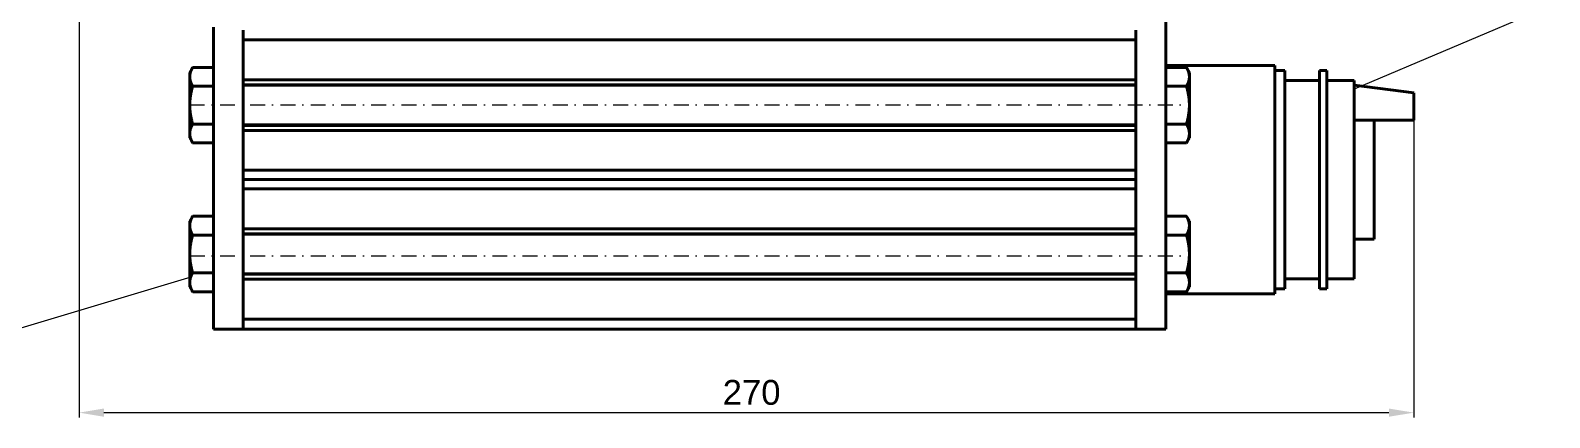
# Model space of a CAD drawing. Header units: inches. Extents: x -122986 to 27550, y -4965 to 6170.
# Drawn here: x 2293.1 to 2599.4, y 899.8 to 977.9 of the extents above; entities that cross this region are included whole.
import ezdxf

# ---------------------------------------------------------------- set-up
doc = ezdxf.new("R2010")
doc.units = ezdxf.units.IN
doc.header["$LTSCALE"] = 2
doc.header["$MEASUREMENT"] = 0
doc.linetypes.add('DASHDOT', pattern=[1, 0.5, -0.25, 0, -0.25])
for name, color, linetype, lineweight in [('1 Kich Thước', 7, 'Continuous', 15), ('1 mãnh', 7, 'Continuous', 5), ('1 Đường Tâm', 50, 'DASHDOT', 9), ('1 Đậm', 7, 'Continuous', 50)]:
    doc.layers.add(name, color=color, linetype=linetype, lineweight=lineweight)
doc.styles.add('tinh', font='arial.ttf')
doc.dimstyles.new('Tịnh', dxfattribs={"dimtxt": 0.3, "dimasz": 1.5, "dimexe": 1, "dimexo": 0.0625, "dimgap": 0.4, "dimtad": 1, "dimtoh": 1, "dimzin": 0, "dimdsep": 46, "dimtxsty": 'tinh', "dimcen": 0.09, "dimclrd": 256, "dimclre": 256, "dimclrt": 4, "dimadec": 0, "dimazin": 0, "dimtfac": 1, "dimtofl": 0, "dimtmove": 0, "dimatfit": 3, "dimfxl": 1, "dimtfillclr": 4, "dimtolj": 1, "dimtzin": 0, "dimlwd": -1, "dimlwe": -1, "dimarcsym": 0})

# ---------------------------------------------------------------- blocks, each defined once
blk = doc.blocks.new('*D297')
at = {"layer": '1 mãnh', "ltscale": 15, "transparency": 16777216}
for p, q in [((2302.91, 1101.75), (2302.91, 899.84)), ((2572, 959.75), (2572, 899.84)), ((2307.91, 900.84), (2567, 900.84))]:
    blk.add_line(p, q, dxfattribs=at)
for points in [[(2307.91, 901.67), (2307.91, 900.01), (2302.91, 900.84)], [(2567, 901.67), (2567, 900.01), (2572, 900.84)]]:
    blk.add_solid(points, dxfattribs=at)
at = {"layer": 'Defpoints', "color": 0, "ltscale": 15, "transparency": 16777216}
for p in [(2302.91, 1101.81), (2572, 959.81), (2572, 900.84)]:
    blk.add_point(p, dxfattribs=at)
at = {"layer": '1 mãnh', "color": 4, "ltscale": 15, "transparency": 16777216, "insert": (2438.51, 904.89), "char_height": 3, "attachment_point": 5, "style": 'tinh'}
blk.add_mtext('\\A1;{\\H1.6667x;270}', dxfattribs=at)

msp = doc.modelspace()

# ---------------------------------------------------------------- linework, layer by layer
at = {"layer": '1 Kich Thước', "ltscale": 15}
msp.add_line((2599.403, 982.703), (2560.002, 966.059), dxfattribs=at)
at = {"layer": '1 mãnh', "lineweight": 13, "ltscale": 15}
msp.add_line((2325.424, 928.161), (2239.955, 902.465), dxfattribs=at)
at = {"layer": '1 Đường Tâm', "lineweight": 9, "ltscale": 3}
for p, q in [((2325.23, 962.887), (2526.774, 962.887)), ((2325.236, 932.424), (2526.774, 932.424))]:
    msp.add_line(p, q, dxfattribs=at)
at = {"layer": '1 Đậm', "lineweight": 50}
for p, q in [((2522.002, 977.809), (2522.002, 1007.809)), ((2330.002, 977.809), (2330.002, 978.542)), ((2330.002, 976.809), (2330.002, 977.809)), ((2336.002, 977.809), (2336.002, 977.94)), ((2336.002, 976.809), (2336.002, 977.809)), ((2516.002, 977.809), (2516.002, 977.94)), ((2516.002, 976.809), (2516.002, 977.809)), ((2522.002, 976.809), (2522.002, 977.809)), ((2330.002, 918.809), (2330.002, 976.809)), ((2336.002, 918.809), (2336.002, 976.809)), ((2516.002, 975.94), (2336.002, 975.94)), ((2336.002, 967.887), (2336.002, 975.94)), ((2516.002, 918.809), (2516.002, 976.809)), ((2516.002, 967.887), (2516.002, 975.94)), ((2522.002, 918.809), (2522.002, 976.809)), ((2325.819, 970.43), (2325.229, 969.409)), ((2325.229, 969.409), (2325.229, 968.525)), ((2325.229, 968.525), (2325.229, 962.809)), ((2325.819, 970.43), (2330.002, 970.43)), ((2544.002, 970.809), (2522.002, 970.809)), ((2526.185, 970.43), (2522.002, 970.43)), ((2526.185, 970.43), (2526.774, 969.409)), ((2526.774, 969.409), (2526.774, 968.525)), ((2526.774, 968.525), (2526.774, 962.809)), ((2544.002, 924.809), (2544.002, 970.809)), ((2546.002, 969.809), (2544.002, 969.809)), ((2546.002, 969.809), (2546.002, 925.809)), ((2554.502, 969.809), (2553.002, 969.809)), ((2553.002, 925.809), (2553.002, 969.809)), ((2554.502, 925.809), (2554.502, 969.809)), ((2325.819, 966.62), (2330.002, 966.62)), ((2516.002, 967.887), (2336.002, 967.887)), ((2516.002, 966.887), (2336.002, 966.887)), ((2516.002, 966.807), (2336.002, 966.807)), ((2526.185, 966.62), (2522.002, 966.62)), ((2553.002, 967.809), (2546.002, 967.809)), ((2560.002, 967.809), (2554.502, 967.809)), ((2560.002, 927.809), (2560.002, 967.809)), ((2572.002, 965.309), (2560.002, 966.809)), ((2572.002, 959.809), (2572.002, 965.309)), ((2325.229, 962.809), (2325.229, 957.094)), ((2526.774, 962.809), (2526.774, 957.094)), ((2325.819, 958.999), (2330.002, 958.999)), ((2516.002, 958.812), (2336.002, 958.812)), ((2526.185, 958.999), (2522.002, 958.999)), ((2560.002, 959.809), (2572.002, 959.809)), ((2564.002, 935.809), (2564.002, 959.809)), ((2325.229, 956.209), (2325.229, 957.094)), ((2325.229, 956.209), (2325.819, 955.188)), ((2516.002, 958.732), (2336.002, 958.732)), ((2516.002, 957.732), (2336.002, 957.732)), ((2336.002, 949.679), (2336.002, 957.732)), ((2516.002, 949.679), (2516.002, 957.732)), ((2526.774, 956.209), (2526.185, 955.188)), ((2526.774, 956.209), (2526.774, 957.094)), ((2325.819, 955.188), (2330.002, 955.188)), ((2526.185, 955.188), (2522.002, 955.188)), ((2516.002, 949.679), (2336.002, 949.679)), ((2516.002, 947.809), (2336.002, 947.809)), ((2516.002, 945.94), (2336.002, 945.94)), ((2336.002, 937.887), (2336.002, 945.94)), ((2516.002, 937.887), (2516.002, 945.94)), ((2325.819, 940.43), (2325.229, 939.409)), ((2325.819, 940.43), (2330.002, 940.43)), ((2526.185, 940.43), (2522.002, 940.43)), ((2526.185, 940.43), (2526.774, 939.409)), ((2325.229, 939.409), (2325.229, 938.525)), ((2325.229, 938.525), (2325.229, 932.809)), ((2516.002, 937.887), (2336.002, 937.887)), ((2526.774, 939.409), (2526.774, 938.525)), ((2526.774, 938.525), (2526.774, 932.809)), ((2325.819, 936.62), (2330.002, 936.62)), ((2516.002, 936.887), (2336.002, 936.887)), ((2516.002, 936.807), (2336.002, 936.807)), ((2526.185, 936.62), (2522.002, 936.62)), ((2560.002, 935.809), (2564.002, 935.809)), ((2325.229, 932.809), (2325.229, 927.094)), ((2526.774, 932.809), (2526.774, 927.094)), ((2325.819, 928.999), (2330.002, 928.999)), ((2516.002, 928.812), (2336.002, 928.812)), ((2516.002, 928.732), (2336.002, 928.732)), ((2526.185, 928.999), (2522.002, 928.999)), ((2325.229, 926.209), (2325.229, 927.094)), ((2325.229, 926.209), (2325.819, 925.188)), ((2325.819, 925.188), (2330.002, 925.188)), ((2516.002, 927.732), (2336.002, 927.732)), ((2336.002, 919.679), (2336.002, 927.732)), ((2516.002, 919.679), (2516.002, 927.732)), ((2526.185, 925.188), (2522.002, 925.188)), ((2526.774, 926.209), (2526.185, 925.188)), ((2526.774, 926.209), (2526.774, 927.094)), ((2544.002, 925.809), (2546.002, 925.809)), ((2546.002, 927.809), (2553.002, 927.809)), ((2553.002, 925.809), (2554.502, 925.809)), ((2554.502, 927.809), (2560.002, 927.809)), ((2522.002, 924.809), (2544.002, 924.809)), ((2516.002, 919.679), (2336.002, 919.679)), ((2330.002, 917.679), (2330.002, 918.809)), ((2516.002, 917.679), (2330.002, 917.679)), ((2336.002, 917.809), (2336.002, 918.809)), ((2336.002, 917.679), (2336.002, 917.809)), ((2516.002, 917.809), (2516.002, 918.809)), ((2516.002, 917.679), (2516.002, 917.809)), ((2522.002, 917.679), (2522.002, 918.809))]:
    msp.add_line(p, q, dxfattribs=at)
at = {"layer": '1 Đậm', "ltscale": 15}
for p in [(2516.002, 917.679), (2522.002, 917.679)]:
    msp.add_line(p, (2522.002, 917.679), dxfattribs=at)
at = {"layer": '1 Đậm', "lineweight": 50}
for points in [[(2325.229, 968.525), (2325.23, 968.564), (2325.231, 968.603), (2325.232, 968.642), (2325.234, 968.681), (2325.236, 968.72), (2325.239, 968.758), (2325.242, 968.797), (2325.246, 968.836), (2325.251, 968.875), (2325.256, 968.913), (2325.261, 968.952), (2325.267, 968.991), (2325.274, 969.029), (2325.281, 969.068), (2325.288, 969.106), (2325.296, 969.145), (2325.304, 969.183), (2325.313, 969.221), (2325.323, 969.26), (2325.333, 969.298), (2325.343, 969.336), (2325.354, 969.374), (2325.365, 969.413), (2325.377, 969.451), (2325.389, 969.489), (2325.401, 969.527), (2325.414, 969.565), (2325.428, 969.603), (2325.441, 969.641), (2325.456, 969.679), (2325.47, 969.717), (2325.485, 969.754), (2325.501, 969.792), (2325.517, 969.83), (2325.533, 969.868), (2325.549, 969.905), (2325.566, 969.943), (2325.584, 969.981), (2325.601, 970.018), (2325.62, 970.056), (2325.638, 970.094), (2325.657, 970.131), (2325.676, 970.169), (2325.695, 970.206), (2325.715, 970.244), (2325.735, 970.281), (2325.756, 970.318), (2325.777, 970.356), (2325.798, 970.393), (2325.819, 970.43)], [(2325.819, 966.62), (2325.798, 966.657), (2325.776, 966.695), (2325.756, 966.732), (2325.735, 966.77), (2325.715, 966.807), (2325.695, 966.845), (2325.676, 966.882), (2325.656, 966.92), (2325.638, 966.957), (2325.619, 966.995), (2325.601, 967.033), (2325.583, 967.07), (2325.566, 967.108), (2325.549, 967.146), (2325.532, 967.184), (2325.516, 967.221), (2325.5, 967.259), (2325.485, 967.297), (2325.47, 967.335), (2325.455, 967.373), (2325.441, 967.411), (2325.427, 967.449), (2325.414, 967.487), (2325.401, 967.525), (2325.388, 967.563), (2325.376, 967.601), (2325.364, 967.639), (2325.353, 967.677), (2325.343, 967.715), (2325.332, 967.753), (2325.322, 967.792), (2325.313, 967.83), (2325.304, 967.868), (2325.296, 967.907), (2325.288, 967.945), (2325.28, 967.983), (2325.274, 968.022), (2325.267, 968.06), (2325.261, 968.099), (2325.256, 968.137), (2325.251, 968.176), (2325.246, 968.215), (2325.242, 968.253), (2325.239, 968.292), (2325.236, 968.331), (2325.234, 968.37), (2325.232, 968.408), (2325.231, 968.447), (2325.23, 968.486), (2325.229, 968.525)], [(2526.774, 968.525), (2526.774, 968.564), (2526.773, 968.603), (2526.772, 968.642), (2526.77, 968.681), (2526.767, 968.72), (2526.765, 968.758), (2526.761, 968.797), (2526.757, 968.836), (2526.753, 968.875), (2526.748, 968.913), (2526.742, 968.952), (2526.736, 968.991), (2526.73, 969.029), (2526.723, 969.068), (2526.715, 969.106), (2526.708, 969.145), (2526.699, 969.183), (2526.69, 969.221), (2526.681, 969.26), (2526.671, 969.298), (2526.661, 969.336), (2526.65, 969.374), (2526.639, 969.413), (2526.627, 969.451), (2526.615, 969.489), (2526.602, 969.527), (2526.589, 969.565), (2526.576, 969.603), (2526.562, 969.641), (2526.548, 969.679), (2526.533, 969.717), (2526.518, 969.754), (2526.503, 969.792), (2526.487, 969.83), (2526.471, 969.868), (2526.454, 969.905), (2526.437, 969.943), (2526.42, 969.981), (2526.402, 970.018), (2526.384, 970.056), (2526.366, 970.094), (2526.347, 970.131), (2526.328, 970.169), (2526.308, 970.206), (2526.288, 970.244), (2526.268, 970.281), (2526.248, 970.318), (2526.227, 970.356), (2526.206, 970.393), (2526.185, 970.43)], [(2526.185, 966.62), (2526.206, 966.657), (2526.227, 966.695), (2526.248, 966.732), (2526.268, 966.77), (2526.289, 966.807), (2526.308, 966.845), (2526.328, 966.882), (2526.347, 966.92), (2526.366, 966.957), (2526.384, 966.995), (2526.403, 967.033), (2526.42, 967.07), (2526.438, 967.108), (2526.455, 967.146), (2526.471, 967.184), (2526.487, 967.221), (2526.503, 967.259), (2526.519, 967.297), (2526.534, 967.335), (2526.548, 967.373), (2526.563, 967.411), (2526.576, 967.449), (2526.59, 967.487), (2526.603, 967.525), (2526.615, 967.563), (2526.627, 967.601), (2526.639, 967.639), (2526.65, 967.677), (2526.661, 967.715), (2526.671, 967.753), (2526.681, 967.792), (2526.69, 967.83), (2526.699, 967.868), (2526.708, 967.907), (2526.716, 967.945), (2526.723, 967.983), (2526.73, 968.022), (2526.736, 968.06), (2526.742, 968.099), (2526.748, 968.137), (2526.753, 968.176), (2526.757, 968.215), (2526.761, 968.253), (2526.765, 968.292), (2526.767, 968.331), (2526.77, 968.37), (2526.772, 968.408), (2526.773, 968.447), (2526.774, 968.486), (2526.774, 968.525)], [(2325.229, 962.809), (2325.23, 962.887), (2325.231, 962.964), (2325.232, 963.041), (2325.234, 963.119), (2325.236, 963.196), (2325.239, 963.274), (2325.242, 963.352), (2325.246, 963.429), (2325.251, 963.507), (2325.256, 963.584), (2325.261, 963.662), (2325.267, 963.74), (2325.274, 963.818), (2325.281, 963.896), (2325.288, 963.973), (2325.296, 964.051), (2325.305, 964.128), (2325.314, 964.206), (2325.323, 964.283), (2325.333, 964.36), (2325.344, 964.437), (2325.354, 964.513), (2325.366, 964.59), (2325.377, 964.667), (2325.39, 964.743), (2325.402, 964.819), (2325.415, 964.896), (2325.429, 964.972), (2325.443, 965.048), (2325.457, 965.124), (2325.472, 965.199), (2325.487, 965.275), (2325.502, 965.35), (2325.518, 965.426), (2325.534, 965.501), (2325.551, 965.576), (2325.568, 965.652), (2325.585, 965.727), (2325.603, 965.802), (2325.621, 965.876), (2325.639, 965.951), (2325.658, 966.026), (2325.677, 966.1), (2325.696, 966.175), (2325.716, 966.249), (2325.736, 966.323), (2325.756, 966.398), (2325.777, 966.472), (2325.798, 966.546), (2325.819, 966.62)], [(2526.774, 962.809), (2526.774, 962.887), (2526.773, 962.964), (2526.772, 963.041), (2526.77, 963.119), (2526.768, 963.196), (2526.765, 963.274), (2526.761, 963.352), (2526.757, 963.429), (2526.753, 963.507), (2526.748, 963.584), (2526.742, 963.662), (2526.736, 963.74), (2526.73, 963.818), (2526.723, 963.896), (2526.715, 963.973), (2526.707, 964.051), (2526.699, 964.128), (2526.69, 964.206), (2526.68, 964.283), (2526.67, 964.36), (2526.66, 964.437), (2526.649, 964.513), (2526.638, 964.59), (2526.626, 964.667), (2526.614, 964.743), (2526.601, 964.819), (2526.588, 964.896), (2526.575, 964.972), (2526.561, 965.048), (2526.547, 965.124), (2526.532, 965.199), (2526.517, 965.275), (2526.501, 965.35), (2526.486, 965.426), (2526.469, 965.501), (2526.453, 965.576), (2526.436, 965.652), (2526.418, 965.727), (2526.401, 965.802), (2526.383, 965.876), (2526.364, 965.951), (2526.346, 966.026), (2526.327, 966.1), (2526.307, 966.175), (2526.288, 966.249), (2526.268, 966.323), (2526.247, 966.398), (2526.227, 966.472), (2526.206, 966.546), (2526.185, 966.62)], [(2325.819, 958.999), (2325.798, 959.073), (2325.777, 959.148), (2325.756, 959.222), (2325.735, 959.297), (2325.715, 959.372), (2325.695, 959.447), (2325.676, 959.522), (2325.657, 959.598), (2325.638, 959.673), (2325.619, 959.748), (2325.601, 959.824), (2325.583, 959.9), (2325.566, 959.976), (2325.549, 960.052), (2325.532, 960.128), (2325.516, 960.204), (2325.5, 960.28), (2325.484, 960.356), (2325.469, 960.432), (2325.454, 960.508), (2325.44, 960.584), (2325.426, 960.661), (2325.413, 960.737), (2325.4, 960.813), (2325.387, 960.89), (2325.375, 960.966), (2325.364, 961.042), (2325.353, 961.119), (2325.342, 961.195), (2325.332, 961.272), (2325.322, 961.348), (2325.312, 961.425), (2325.304, 961.501), (2325.295, 961.578), (2325.287, 961.655), (2325.28, 961.731), (2325.273, 961.808), (2325.267, 961.885), (2325.261, 961.962), (2325.255, 962.039), (2325.25, 962.116), (2325.246, 962.192), (2325.242, 962.269), (2325.239, 962.346), (2325.236, 962.424), (2325.234, 962.501), (2325.232, 962.578), (2325.231, 962.655), (2325.23, 962.732), (2325.229, 962.809)], [(2526.185, 958.999), (2526.206, 959.073), (2526.227, 959.148), (2526.248, 959.222), (2526.268, 959.297), (2526.288, 959.372), (2526.308, 959.447), (2526.328, 959.522), (2526.347, 959.598), (2526.366, 959.673), (2526.384, 959.748), (2526.402, 959.824), (2526.42, 959.9), (2526.438, 959.976), (2526.455, 960.052), (2526.472, 960.128), (2526.488, 960.204), (2526.504, 960.28), (2526.519, 960.356), (2526.534, 960.432), (2526.549, 960.508), (2526.563, 960.584), (2526.577, 960.661), (2526.591, 960.737), (2526.604, 960.813), (2526.616, 960.89), (2526.628, 960.966), (2526.64, 961.042), (2526.651, 961.119), (2526.662, 961.195), (2526.672, 961.272), (2526.682, 961.348), (2526.691, 961.425), (2526.7, 961.501), (2526.708, 961.578), (2526.716, 961.655), (2526.724, 961.731), (2526.73, 961.808), (2526.737, 961.885), (2526.743, 961.962), (2526.748, 962.039), (2526.753, 962.116), (2526.757, 962.192), (2526.761, 962.269), (2526.765, 962.346), (2526.768, 962.424), (2526.77, 962.501), (2526.772, 962.578), (2526.773, 962.655), (2526.774, 962.732), (2526.774, 962.809)], [(2325.229, 957.094), (2325.23, 957.132), (2325.231, 957.171), (2325.232, 957.21), (2325.234, 957.249), (2325.236, 957.288), (2325.239, 957.327), (2325.242, 957.366), (2325.246, 957.404), (2325.251, 957.443), (2325.256, 957.482), (2325.261, 957.52), (2325.267, 957.559), (2325.274, 957.598), (2325.281, 957.636), (2325.288, 957.675), (2325.296, 957.713), (2325.304, 957.751), (2325.313, 957.79), (2325.323, 957.828), (2325.333, 957.866), (2325.343, 957.905), (2325.354, 957.943), (2325.365, 957.981), (2325.377, 958.019), (2325.389, 958.057), (2325.401, 958.095), (2325.414, 958.133), (2325.428, 958.171), (2325.441, 958.209), (2325.456, 958.247), (2325.47, 958.285), (2325.485, 958.323), (2325.501, 958.361), (2325.517, 958.398), (2325.533, 958.436), (2325.549, 958.474), (2325.566, 958.512), (2325.584, 958.549), (2325.601, 958.587), (2325.62, 958.624), (2325.638, 958.662), (2325.657, 958.7), (2325.676, 958.737), (2325.695, 958.775), (2325.715, 958.812), (2325.735, 958.849), (2325.756, 958.887), (2325.777, 958.924), (2325.798, 958.962), (2325.819, 958.999)], [(2526.774, 957.094), (2526.774, 957.132), (2526.773, 957.171), (2526.772, 957.21), (2526.77, 957.249), (2526.767, 957.288), (2526.765, 957.327), (2526.761, 957.366), (2526.757, 957.404), (2526.753, 957.443), (2526.748, 957.482), (2526.742, 957.52), (2526.736, 957.559), (2526.73, 957.598), (2526.723, 957.636), (2526.715, 957.675), (2526.708, 957.713), (2526.699, 957.751), (2526.69, 957.79), (2526.681, 957.828), (2526.671, 957.866), (2526.661, 957.905), (2526.65, 957.943), (2526.639, 957.981), (2526.627, 958.019), (2526.615, 958.057), (2526.602, 958.095), (2526.589, 958.133), (2526.576, 958.171), (2526.562, 958.209), (2526.548, 958.247), (2526.533, 958.285), (2526.518, 958.323), (2526.503, 958.361), (2526.487, 958.398), (2526.471, 958.436), (2526.454, 958.474), (2526.437, 958.512), (2526.42, 958.549), (2526.402, 958.587), (2526.384, 958.624), (2526.366, 958.662), (2526.347, 958.7), (2526.328, 958.737), (2526.308, 958.775), (2526.288, 958.812), (2526.268, 958.849), (2526.248, 958.887), (2526.227, 958.924), (2526.206, 958.962), (2526.185, 958.999)], [(2325.819, 955.188), (2325.798, 955.226), (2325.776, 955.263), (2325.756, 955.301), (2325.735, 955.338), (2325.715, 955.376), (2325.695, 955.413), (2325.676, 955.451), (2325.656, 955.488), (2325.638, 955.526), (2325.619, 955.564), (2325.601, 955.601), (2325.583, 955.639), (2325.566, 955.677), (2325.549, 955.714), (2325.532, 955.752), (2325.516, 955.79), (2325.5, 955.828), (2325.485, 955.865), (2325.47, 955.903), (2325.455, 955.941), (2325.441, 955.979), (2325.427, 956.017), (2325.414, 956.055), (2325.401, 956.093), (2325.388, 956.131), (2325.376, 956.169), (2325.364, 956.207), (2325.353, 956.246), (2325.343, 956.284), (2325.332, 956.322), (2325.322, 956.36), (2325.313, 956.398), (2325.304, 956.437), (2325.296, 956.475), (2325.288, 956.514), (2325.28, 956.552), (2325.274, 956.59), (2325.267, 956.629), (2325.261, 956.667), (2325.256, 956.706), (2325.251, 956.745), (2325.246, 956.783), (2325.242, 956.822), (2325.239, 956.861), (2325.236, 956.899), (2325.234, 956.938), (2325.232, 956.977), (2325.231, 957.016), (2325.23, 957.055), (2325.229, 957.094)], [(2526.185, 955.188), (2526.206, 955.226), (2526.227, 955.263), (2526.248, 955.301), (2526.268, 955.338), (2526.289, 955.376), (2526.308, 955.413), (2526.328, 955.451), (2526.347, 955.488), (2526.366, 955.526), (2526.384, 955.564), (2526.403, 955.601), (2526.42, 955.639), (2526.438, 955.677), (2526.455, 955.714), (2526.471, 955.752), (2526.487, 955.79), (2526.503, 955.828), (2526.519, 955.865), (2526.534, 955.903), (2526.548, 955.941), (2526.563, 955.979), (2526.576, 956.017), (2526.59, 956.055), (2526.603, 956.093), (2526.615, 956.131), (2526.627, 956.169), (2526.639, 956.207), (2526.65, 956.246), (2526.661, 956.284), (2526.671, 956.322), (2526.681, 956.36), (2526.69, 956.398), (2526.699, 956.437), (2526.708, 956.475), (2526.716, 956.514), (2526.723, 956.552), (2526.73, 956.59), (2526.736, 956.629), (2526.742, 956.667), (2526.748, 956.706), (2526.753, 956.745), (2526.757, 956.783), (2526.761, 956.822), (2526.765, 956.861), (2526.767, 956.899), (2526.77, 956.938), (2526.772, 956.977), (2526.773, 957.016), (2526.774, 957.055), (2526.774, 957.094)], [(2325.229, 938.525), (2325.23, 938.564), (2325.231, 938.603), (2325.232, 938.642), (2325.234, 938.681), (2325.236, 938.72), (2325.239, 938.758), (2325.242, 938.797), (2325.246, 938.836), (2325.251, 938.875), (2325.256, 938.913), (2325.261, 938.952), (2325.267, 938.991), (2325.274, 939.029), (2325.281, 939.068), (2325.288, 939.106), (2325.296, 939.145), (2325.304, 939.183), (2325.313, 939.221), (2325.323, 939.26), (2325.333, 939.298), (2325.343, 939.336), (2325.354, 939.374), (2325.365, 939.413), (2325.377, 939.451), (2325.389, 939.489), (2325.401, 939.527), (2325.414, 939.565), (2325.428, 939.603), (2325.441, 939.641), (2325.456, 939.679), (2325.47, 939.717), (2325.485, 939.754), (2325.501, 939.792), (2325.517, 939.83), (2325.533, 939.868), (2325.549, 939.905), (2325.566, 939.943), (2325.584, 939.981), (2325.601, 940.018), (2325.62, 940.056), (2325.638, 940.094), (2325.657, 940.131), (2325.676, 940.169), (2325.695, 940.206), (2325.715, 940.244), (2325.735, 940.281), (2325.756, 940.318), (2325.777, 940.356), (2325.798, 940.393), (2325.819, 940.43)], [(2526.774, 938.525), (2526.774, 938.564), (2526.773, 938.603), (2526.772, 938.642), (2526.77, 938.681), (2526.767, 938.72), (2526.765, 938.758), (2526.761, 938.797), (2526.757, 938.836), (2526.753, 938.875), (2526.748, 938.913), (2526.742, 938.952), (2526.736, 938.991), (2526.73, 939.029), (2526.723, 939.068), (2526.715, 939.106), (2526.708, 939.145), (2526.699, 939.183), (2526.69, 939.221), (2526.681, 939.26), (2526.671, 939.298), (2526.661, 939.336), (2526.65, 939.374), (2526.639, 939.413), (2526.627, 939.451), (2526.615, 939.489), (2526.602, 939.527), (2526.589, 939.565), (2526.576, 939.603), (2526.562, 939.641), (2526.548, 939.679), (2526.533, 939.717), (2526.518, 939.754), (2526.503, 939.792), (2526.487, 939.83), (2526.471, 939.868), (2526.454, 939.905), (2526.437, 939.943), (2526.42, 939.981), (2526.402, 940.018), (2526.384, 940.056), (2526.366, 940.094), (2526.347, 940.131), (2526.328, 940.169), (2526.308, 940.206), (2526.288, 940.244), (2526.268, 940.281), (2526.248, 940.318), (2526.227, 940.356), (2526.206, 940.393), (2526.185, 940.43)], [(2325.819, 936.62), (2325.798, 936.657), (2325.776, 936.695), (2325.756, 936.732), (2325.735, 936.77), (2325.715, 936.807), (2325.695, 936.845), (2325.676, 936.882), (2325.656, 936.92), (2325.638, 936.957), (2325.619, 936.995), (2325.601, 937.033), (2325.583, 937.07), (2325.566, 937.108), (2325.549, 937.146), (2325.532, 937.184), (2325.516, 937.221), (2325.5, 937.259), (2325.485, 937.297), (2325.47, 937.335), (2325.455, 937.373), (2325.441, 937.411), (2325.427, 937.449), (2325.414, 937.487), (2325.401, 937.525), (2325.388, 937.563), (2325.376, 937.601), (2325.364, 937.639), (2325.353, 937.677), (2325.343, 937.715), (2325.332, 937.753), (2325.322, 937.792), (2325.313, 937.83), (2325.304, 937.868), (2325.296, 937.907), (2325.288, 937.945), (2325.28, 937.983), (2325.274, 938.022), (2325.267, 938.06), (2325.261, 938.099), (2325.256, 938.137), (2325.251, 938.176), (2325.246, 938.215), (2325.242, 938.253), (2325.239, 938.292), (2325.236, 938.331), (2325.234, 938.37), (2325.232, 938.408), (2325.231, 938.447), (2325.23, 938.486), (2325.229, 938.525)], [(2526.185, 936.62), (2526.206, 936.657), (2526.227, 936.695), (2526.248, 936.732), (2526.268, 936.77), (2526.289, 936.807), (2526.308, 936.845), (2526.328, 936.882), (2526.347, 936.92), (2526.366, 936.957), (2526.384, 936.995), (2526.403, 937.033), (2526.42, 937.07), (2526.438, 937.108), (2526.455, 937.146), (2526.471, 937.184), (2526.487, 937.221), (2526.503, 937.259), (2526.519, 937.297), (2526.534, 937.335), (2526.548, 937.373), (2526.563, 937.411), (2526.576, 937.449), (2526.59, 937.487), (2526.603, 937.525), (2526.615, 937.563), (2526.627, 937.601), (2526.639, 937.639), (2526.65, 937.677), (2526.661, 937.715), (2526.671, 937.753), (2526.681, 937.792), (2526.69, 937.83), (2526.699, 937.868), (2526.708, 937.907), (2526.716, 937.945), (2526.723, 937.983), (2526.73, 938.022), (2526.736, 938.06), (2526.742, 938.099), (2526.748, 938.137), (2526.753, 938.176), (2526.757, 938.215), (2526.761, 938.253), (2526.765, 938.292), (2526.767, 938.331), (2526.77, 938.37), (2526.772, 938.408), (2526.773, 938.447), (2526.774, 938.486), (2526.774, 938.525)], [(2325.229, 932.809), (2325.23, 932.887), (2325.231, 932.964), (2325.232, 933.041), (2325.234, 933.119), (2325.236, 933.196), (2325.239, 933.274), (2325.242, 933.352), (2325.246, 933.429), (2325.251, 933.507), (2325.256, 933.584), (2325.261, 933.662), (2325.267, 933.74), (2325.274, 933.818), (2325.281, 933.896), (2325.288, 933.973), (2325.296, 934.051), (2325.305, 934.128), (2325.314, 934.206), (2325.323, 934.283), (2325.333, 934.36), (2325.344, 934.437), (2325.354, 934.513), (2325.366, 934.59), (2325.377, 934.667), (2325.39, 934.743), (2325.402, 934.819), (2325.415, 934.896), (2325.429, 934.972), (2325.443, 935.048), (2325.457, 935.124), (2325.472, 935.199), (2325.487, 935.275), (2325.502, 935.35), (2325.518, 935.426), (2325.534, 935.501), (2325.551, 935.576), (2325.568, 935.652), (2325.585, 935.727), (2325.603, 935.802), (2325.621, 935.876), (2325.639, 935.951), (2325.658, 936.026), (2325.677, 936.1), (2325.696, 936.175), (2325.716, 936.249), (2325.736, 936.323), (2325.756, 936.398), (2325.777, 936.472), (2325.798, 936.546), (2325.819, 936.62)], [(2526.774, 932.809), (2526.774, 932.887), (2526.773, 932.964), (2526.772, 933.041), (2526.77, 933.119), (2526.768, 933.196), (2526.765, 933.274), (2526.761, 933.352), (2526.757, 933.429), (2526.753, 933.507), (2526.748, 933.584), (2526.742, 933.662), (2526.736, 933.74), (2526.73, 933.818), (2526.723, 933.896), (2526.715, 933.973), (2526.707, 934.051), (2526.699, 934.128), (2526.69, 934.206), (2526.68, 934.283), (2526.67, 934.36), (2526.66, 934.437), (2526.649, 934.513), (2526.638, 934.59), (2526.626, 934.667), (2526.614, 934.743), (2526.601, 934.819), (2526.588, 934.896), (2526.575, 934.972), (2526.561, 935.048), (2526.547, 935.124), (2526.532, 935.199), (2526.517, 935.275), (2526.501, 935.35), (2526.486, 935.426), (2526.469, 935.501), (2526.453, 935.576), (2526.436, 935.652), (2526.418, 935.727), (2526.401, 935.802), (2526.383, 935.876), (2526.364, 935.951), (2526.346, 936.026), (2526.327, 936.1), (2526.307, 936.175), (2526.288, 936.249), (2526.268, 936.323), (2526.247, 936.398), (2526.227, 936.472), (2526.206, 936.546), (2526.185, 936.62)], [(2325.819, 928.999), (2325.798, 929.073), (2325.777, 929.148), (2325.756, 929.222), (2325.735, 929.297), (2325.715, 929.372), (2325.695, 929.447), (2325.676, 929.522), (2325.657, 929.598), (2325.638, 929.673), (2325.619, 929.748), (2325.601, 929.824), (2325.583, 929.9), (2325.566, 929.976), (2325.549, 930.052), (2325.532, 930.128), (2325.516, 930.204), (2325.5, 930.28), (2325.484, 930.356), (2325.469, 930.432), (2325.454, 930.508), (2325.44, 930.584), (2325.426, 930.661), (2325.413, 930.737), (2325.4, 930.813), (2325.387, 930.89), (2325.375, 930.966), (2325.364, 931.042), (2325.353, 931.119), (2325.342, 931.195), (2325.332, 931.272), (2325.322, 931.348), (2325.312, 931.425), (2325.304, 931.501), (2325.295, 931.578), (2325.287, 931.655), (2325.28, 931.731), (2325.273, 931.808), (2325.267, 931.885), (2325.261, 931.962), (2325.255, 932.039), (2325.25, 932.116), (2325.246, 932.192), (2325.242, 932.269), (2325.239, 932.346), (2325.236, 932.424), (2325.234, 932.501), (2325.232, 932.578), (2325.231, 932.655), (2325.23, 932.732), (2325.229, 932.809)], [(2526.185, 928.999), (2526.206, 929.073), (2526.227, 929.148), (2526.248, 929.222), (2526.268, 929.297), (2526.288, 929.372), (2526.308, 929.447), (2526.328, 929.522), (2526.347, 929.598), (2526.366, 929.673), (2526.384, 929.748), (2526.402, 929.824), (2526.42, 929.9), (2526.438, 929.976), (2526.455, 930.052), (2526.472, 930.128), (2526.488, 930.204), (2526.504, 930.28), (2526.519, 930.356), (2526.534, 930.432), (2526.549, 930.508), (2526.563, 930.584), (2526.577, 930.661), (2526.591, 930.737), (2526.604, 930.813), (2526.616, 930.89), (2526.628, 930.966), (2526.64, 931.042), (2526.651, 931.119), (2526.662, 931.195), (2526.672, 931.272), (2526.682, 931.348), (2526.691, 931.425), (2526.7, 931.501), (2526.708, 931.578), (2526.716, 931.655), (2526.724, 931.731), (2526.73, 931.808), (2526.737, 931.885), (2526.743, 931.962), (2526.748, 932.039), (2526.753, 932.116), (2526.757, 932.192), (2526.761, 932.269), (2526.765, 932.346), (2526.768, 932.424), (2526.77, 932.501), (2526.772, 932.578), (2526.773, 932.655), (2526.774, 932.732), (2526.774, 932.809)], [(2325.229, 927.094), (2325.23, 927.132), (2325.231, 927.171), (2325.232, 927.21), (2325.234, 927.249), (2325.236, 927.288), (2325.239, 927.327), (2325.242, 927.366), (2325.246, 927.404), (2325.251, 927.443), (2325.256, 927.482), (2325.261, 927.52), (2325.267, 927.559), (2325.274, 927.598), (2325.281, 927.636), (2325.288, 927.675), (2325.296, 927.713), (2325.304, 927.751), (2325.313, 927.79), (2325.323, 927.828), (2325.333, 927.866), (2325.343, 927.905), (2325.354, 927.943), (2325.365, 927.981), (2325.377, 928.019), (2325.389, 928.057), (2325.401, 928.095), (2325.414, 928.133), (2325.428, 928.171), (2325.441, 928.209), (2325.456, 928.247), (2325.47, 928.285), (2325.485, 928.323), (2325.501, 928.361), (2325.517, 928.398), (2325.533, 928.436), (2325.549, 928.474), (2325.566, 928.512), (2325.584, 928.549), (2325.601, 928.587), (2325.62, 928.624), (2325.638, 928.662), (2325.657, 928.7), (2325.676, 928.737), (2325.695, 928.775), (2325.715, 928.812), (2325.735, 928.849), (2325.756, 928.887), (2325.777, 928.924), (2325.798, 928.962), (2325.819, 928.999)], [(2526.774, 927.094), (2526.774, 927.132), (2526.773, 927.171), (2526.772, 927.21), (2526.77, 927.249), (2526.767, 927.288), (2526.765, 927.327), (2526.761, 927.366), (2526.757, 927.404), (2526.753, 927.443), (2526.748, 927.482), (2526.742, 927.52), (2526.736, 927.559), (2526.73, 927.598), (2526.723, 927.636), (2526.715, 927.675), (2526.708, 927.713), (2526.699, 927.751), (2526.69, 927.79), (2526.681, 927.828), (2526.671, 927.866), (2526.661, 927.905), (2526.65, 927.943), (2526.639, 927.981), (2526.627, 928.019), (2526.615, 928.057), (2526.602, 928.095), (2526.589, 928.133), (2526.576, 928.171), (2526.562, 928.209), (2526.548, 928.247), (2526.533, 928.285), (2526.518, 928.323), (2526.503, 928.361), (2526.487, 928.398), (2526.471, 928.436), (2526.454, 928.474), (2526.437, 928.512), (2526.42, 928.549), (2526.402, 928.587), (2526.384, 928.624), (2526.366, 928.662), (2526.347, 928.7), (2526.328, 928.737), (2526.308, 928.775), (2526.288, 928.812), (2526.268, 928.849), (2526.248, 928.887), (2526.227, 928.924), (2526.206, 928.962), (2526.185, 928.999)], [(2325.819, 925.188), (2325.798, 925.226), (2325.776, 925.263), (2325.756, 925.301), (2325.735, 925.338), (2325.715, 925.376), (2325.695, 925.413), (2325.676, 925.451), (2325.656, 925.488), (2325.638, 925.526), (2325.619, 925.564), (2325.601, 925.601), (2325.583, 925.639), (2325.566, 925.677), (2325.549, 925.714), (2325.532, 925.752), (2325.516, 925.79), (2325.5, 925.828), (2325.485, 925.865), (2325.47, 925.903), (2325.455, 925.941), (2325.441, 925.979), (2325.427, 926.017), (2325.414, 926.055), (2325.401, 926.093), (2325.388, 926.131), (2325.376, 926.169), (2325.364, 926.207), (2325.353, 926.246), (2325.343, 926.284), (2325.332, 926.322), (2325.322, 926.36), (2325.313, 926.398), (2325.304, 926.437), (2325.296, 926.475), (2325.288, 926.514), (2325.28, 926.552), (2325.274, 926.59), (2325.267, 926.629), (2325.261, 926.667), (2325.256, 926.706), (2325.251, 926.745), (2325.246, 926.783), (2325.242, 926.822), (2325.239, 926.861), (2325.236, 926.899), (2325.234, 926.938), (2325.232, 926.977), (2325.231, 927.016), (2325.23, 927.055), (2325.229, 927.094)], [(2526.185, 925.188), (2526.206, 925.226), (2526.227, 925.263), (2526.248, 925.301), (2526.268, 925.338), (2526.289, 925.376), (2526.308, 925.413), (2526.328, 925.451), (2526.347, 925.488), (2526.366, 925.526), (2526.384, 925.564), (2526.403, 925.601), (2526.42, 925.639), (2526.438, 925.677), (2526.455, 925.714), (2526.471, 925.752), (2526.487, 925.79), (2526.503, 925.828), (2526.519, 925.865), (2526.534, 925.903), (2526.548, 925.941), (2526.563, 925.979), (2526.576, 926.017), (2526.59, 926.055), (2526.603, 926.093), (2526.615, 926.131), (2526.627, 926.169), (2526.639, 926.207), (2526.65, 926.246), (2526.661, 926.284), (2526.671, 926.322), (2526.681, 926.36), (2526.69, 926.398), (2526.699, 926.437), (2526.708, 926.475), (2526.716, 926.514), (2526.723, 926.552), (2526.73, 926.59), (2526.736, 926.629), (2526.742, 926.667), (2526.748, 926.706), (2526.753, 926.745), (2526.757, 926.783), (2526.761, 926.822), (2526.765, 926.861), (2526.767, 926.899), (2526.77, 926.938), (2526.772, 926.977), (2526.773, 927.016), (2526.774, 927.055), (2526.774, 927.094)]]:
    msp.add_lwpolyline(points, dxfattribs=at)

# ---------------------------------------------------------------- dimensions: what is measured, and where the dimension line sits
at = {"layer": '1 mãnh', "ltscale": 15}
dim = msp.add_linear_dim(base=(2572.002, 900.84), p1=(2302.908, 1101.809), p2=(2572.002, 959.809), text='{\\H1.6667x;270}', dimstyle='Tịnh', override={"dimtxt": 3, "dimasz": 5, "dimgap": 1.5, "dimdec": 0, "dimtdec": 0}, dxfattribs=at)
dim.commit()
dim.dimension.update_dxf_attribs({"geometry": '*D297', "text_midpoint": (2438.511, 900.84), "dimtype": 160})

doc.saveas('drawing.dxf')
